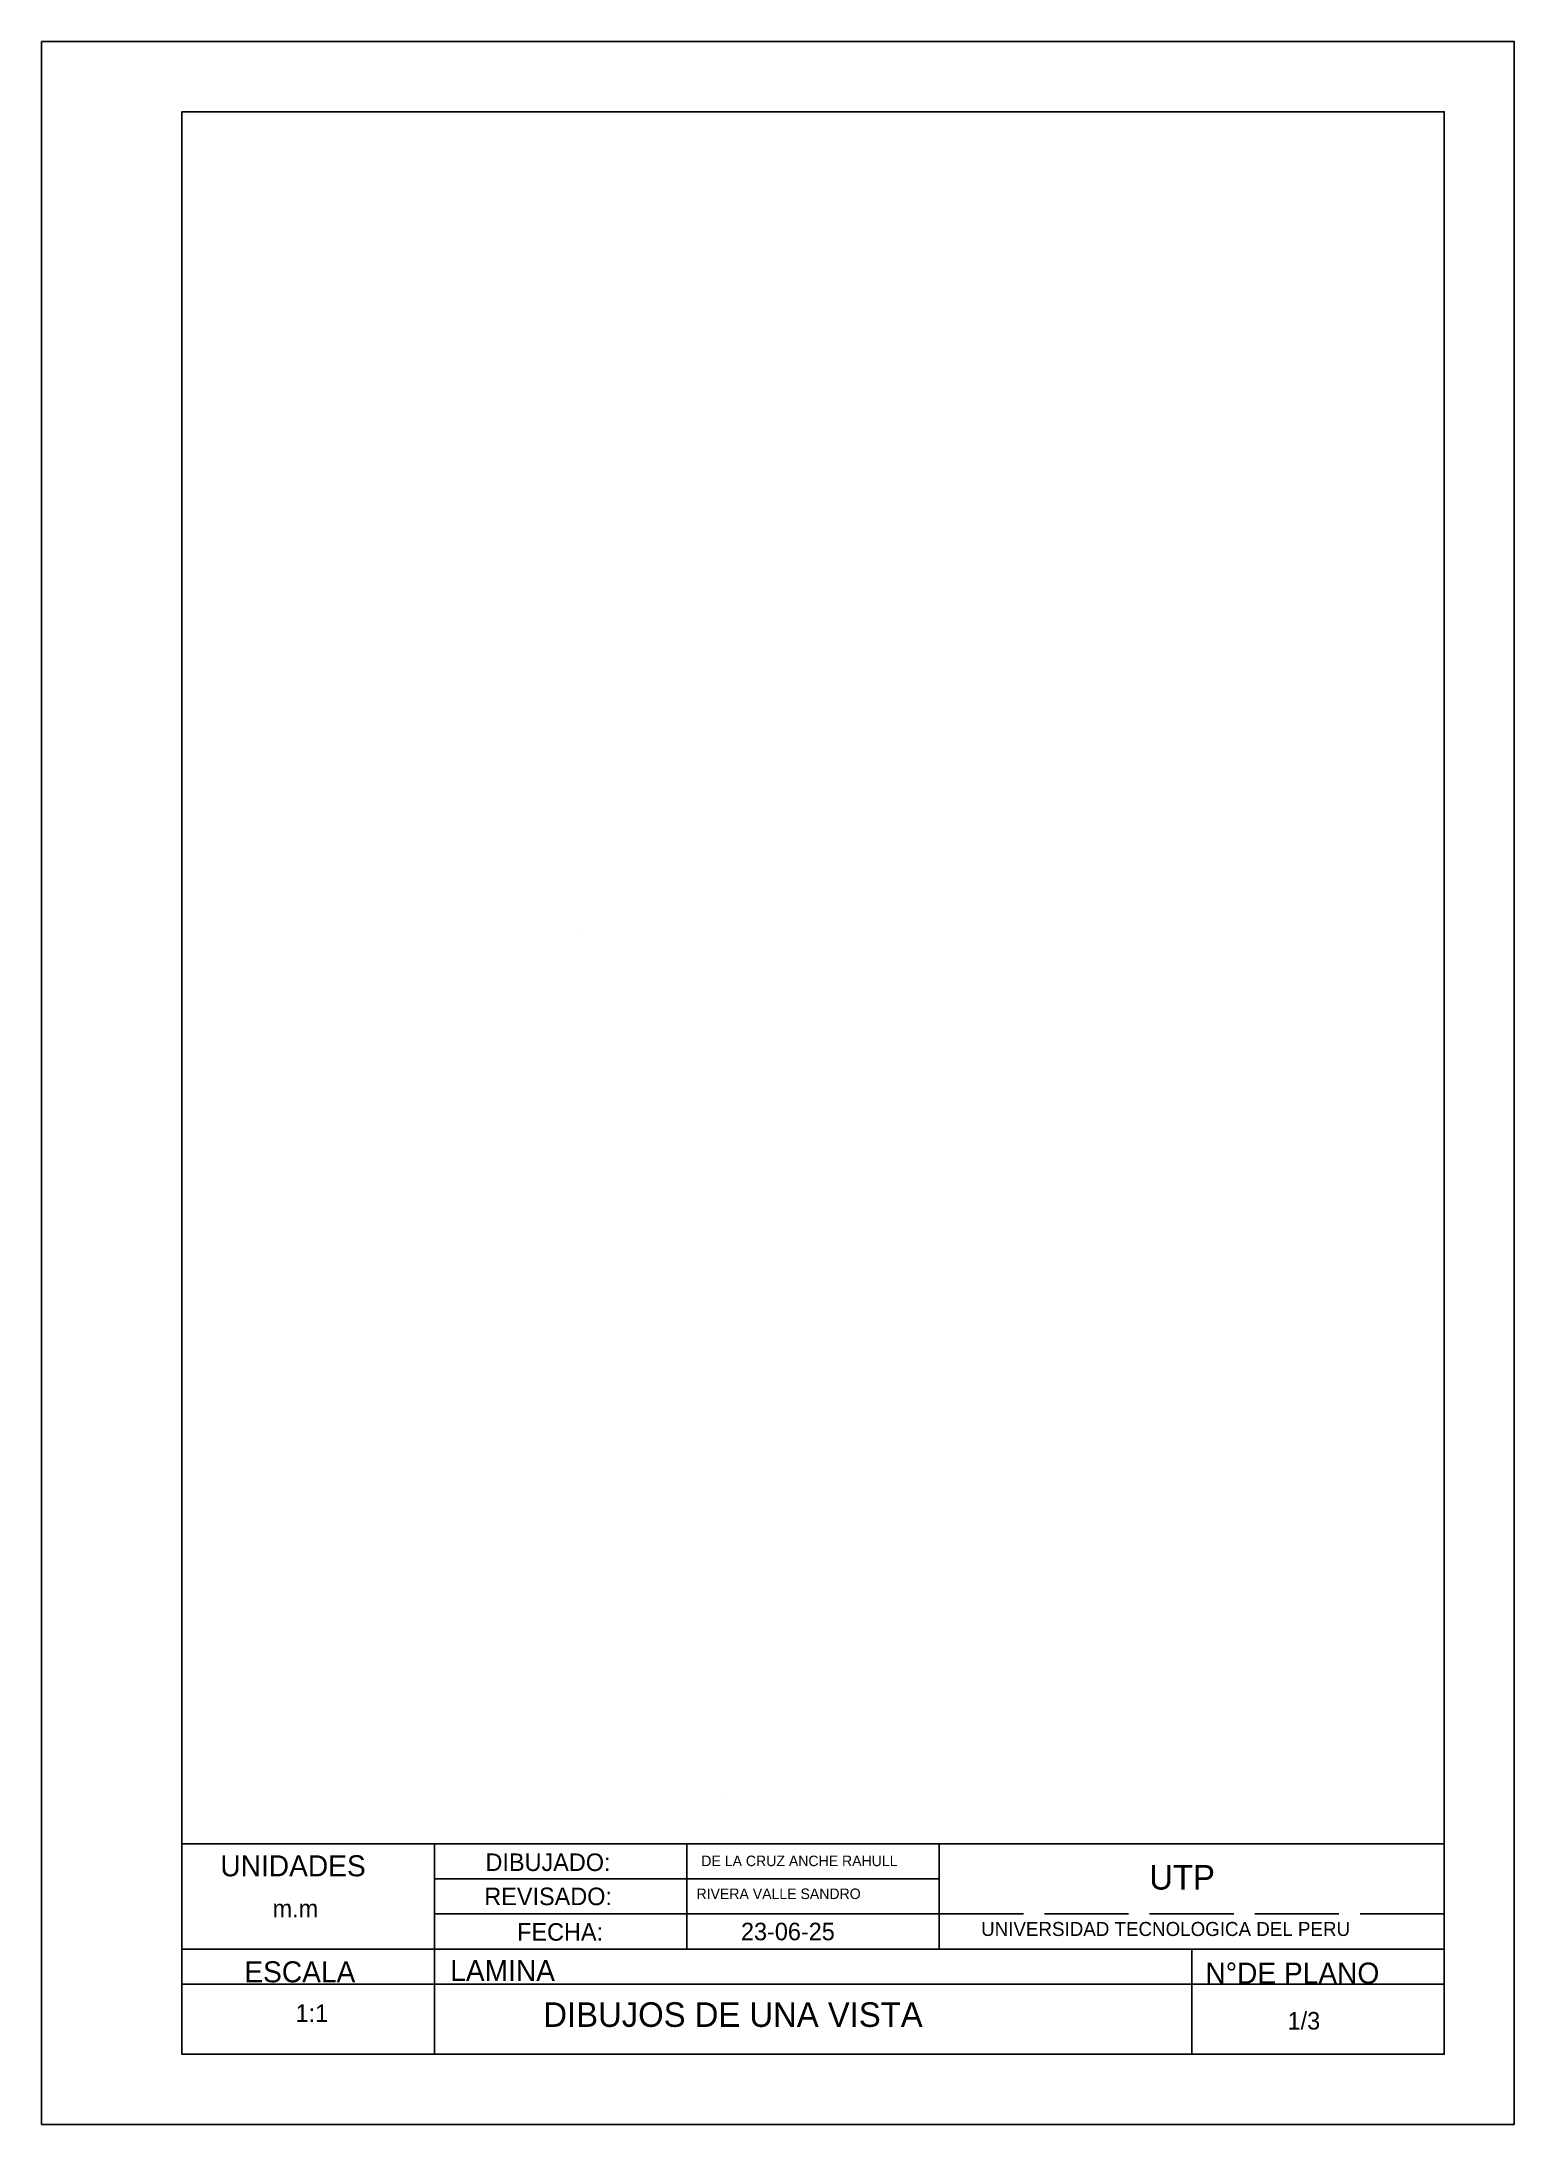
# Model space of a CAD drawing. Header units: millimetres. Extents: x 218 to 428, y -171 to 126.
import ezdxf

# ---------------------------------------------------------------- set-up
doc = ezdxf.new("R2010")
doc.units = ezdxf.units.MM
doc.linetypes.add('ACAD_ISO02W100', pattern=[15, 12, -3])

msp = doc.modelspace()

# ---------------------------------------------------------------- linework, layer by layer
at = {"extrusion": (0, 0, -1)}
msp.add_line((295.28, 0, 270.55), (295.28, 0, 270.55), dxfattribs=at)
for p, q in [((315.77, -123.27), (315.77, -123.27)), ((418.25, -130.58), (238.25, -130.58)), ((238.25, -130.58), (238.25, -160.58)), ((274.25, -130.58), (274.25, -160.58)), ((310.25, -130.58), (310.25, -145.58)), ((346.25, -130.58), (346.25, -145.58)), ((418.25, -160.58), (418.25, -130.58)), ((274.25, -135.58), (346.25, -135.58)), ((274.25, -140.58), (346.25, -140.58)), ((238.25, -145.58), (418.25, -145.58)), ((238.25, -145.58), (238.25, -150.58)), ((382.25, -145.58), (382.25, -160.58)), ((238.25, -150.58), (418.25, -150.58)), ((238.25, -160.58), (418.25, -160.58)), ((428.25, -160.58), (428.25, -160.58))]:
    msp.add_line(p, q)
at = {"linetype": 'ACAD_ISO02W100'}
msp.add_line((346.25, -140.58), (418.25, -140.58), dxfattribs=at)
for points in [[(218.25, 126.42), (428.25, 126.42), (428.25, -170.58), (218.25, -170.58)], [(238.25, 116.42), (418.25, 116.42), (418.25, -160.58), (238.25, -160.58)]]:
    msp.add_lwpolyline(points, close=True)

# ---------------------------------------------------------------- texts
for s, height, p in [('UNIDADES', 3, (243.73, -135.21)), ('DIBUJADO:', 2.5, (281.54, -134.45)), ('DE LA CRUZ ANCHE RAHULL', 1.5, (312.32, -133.76)), ('UTP', 3.5, (376.2, -137.1)), ('m.m', 2.5, (251.18, -141.05)), ('REVISADO:', 2.5, (281.37, -139.32)), ('RIVERA VALLE SANDRO', 1.5, (311.63, -138.45)), ('FECHA:', 2.5, (286.05, -144.39)), ('23-06-25', 2.5, (317.97, -144.33)), ('UNIVERSIDAD TECNOLOGICA DEL PERU', 2, (352.22, -143.72)), ('ESCALA', 3, (247.15, -150.33)), ('LAMINA', 3, (276.51, -150.15)), ('N°DE PLANO', 3, (384.21, -150.51)), ('1:1', 2.5, (254.46, -155.97)), ('DIBUJOS DE UNA VISTA', 3.5, (289.79, -156.68)), ('1/3', 2.5, (395.92, -157.06))]:
    msp.add_text(s, height=height).set_placement(p)

doc.saveas('drawing.dxf')
